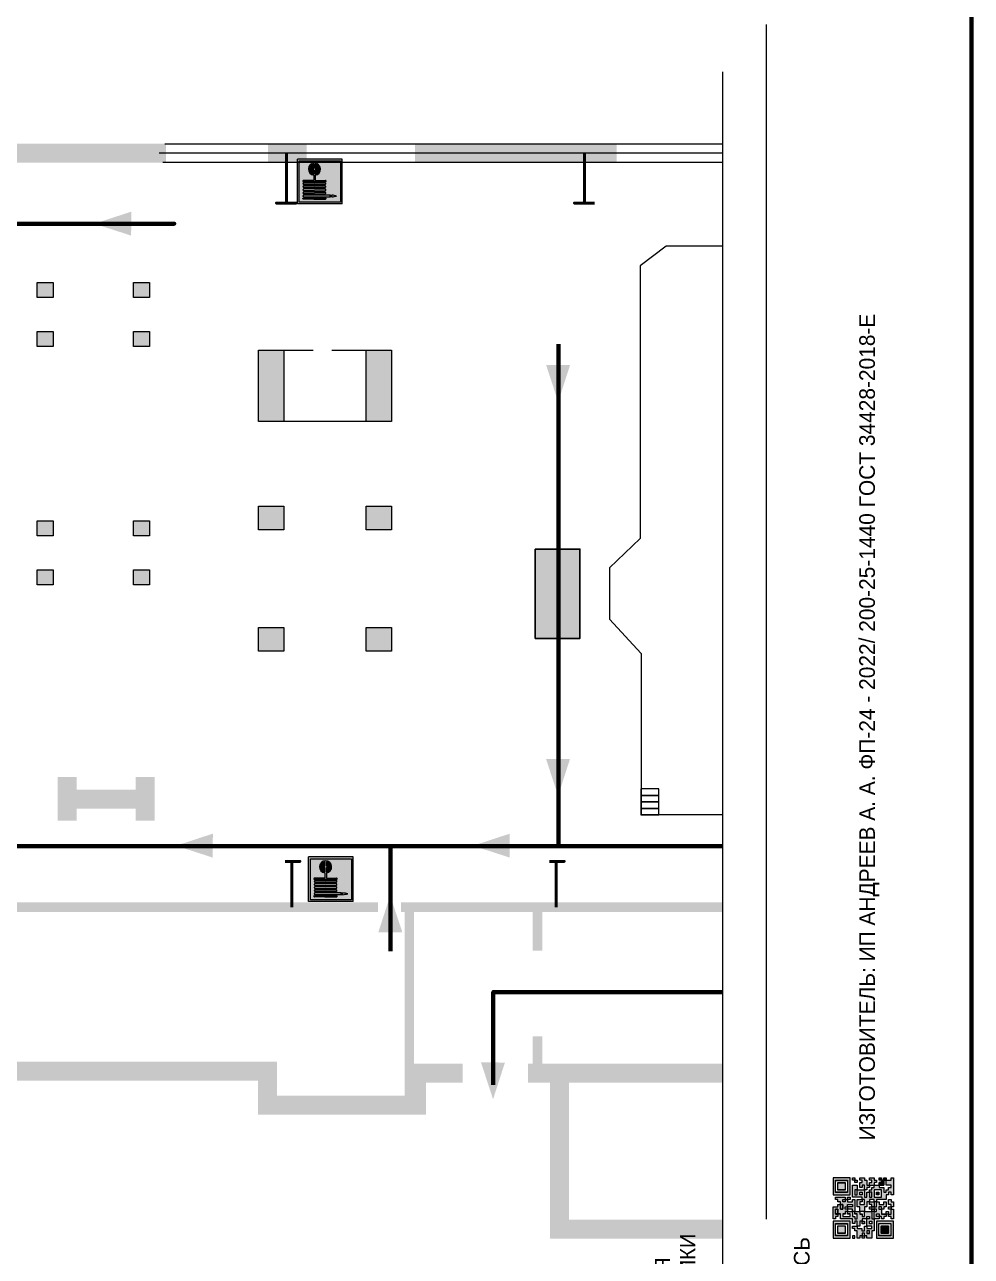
# Model space of a CAD drawing. Header units: millimetres. Extents: x 13114 to 67229, y 22859 to 38520.
# Drawn here: x 27993 to 28162.5, y 25477.1 to 25697.7 of the extents above; entities that cross this region are included whole.
import ezdxf

# ---------------------------------------------------------------- set-up
doc = ezdxf.new("R2010")
doc.units = ezdxf.units.MM
doc.layers.add('План_Штампы', color=7, linetype='Continuous')
doc.styles.add('обычный', font='arial.ttf')

# ---------------------------------------------------------------- blocks, each defined once
blk = doc.blocks.new('A$C32E8229D')
at = {"true_color": 0xffffff}
blk.add_hatch(color=7, dxfattribs=at).paths.add_polyline_path([(0, 0), (0, -8), (16, -8), (16, 0)])
h = blk.add_hatch(color=126)
h.paths.add_polyline_path([(0.2, -0.2), (15.8, -0.2), (15.8, -7.8), (0.2, -7.8)])
h.paths.add_polyline_path([(13.49, -2.05), (12.08, -2.05), (11.37, -2.63, 0.162397), (11.29, -2.84), (11.29, -3.63), (10.35, -3.63), (10.35, -4.05), (11.68, -4.05), (11.68, -3.48), (12.26, -4.28), (11.29, -5.1), (11.29, -6.78), (11.85, -6.78), (11.85, -5.44), (12.8, -4.64), (12.8, -5.94), (14.46, -5.94), (14.46, -5.39), (13.45, -5.39), (13.45, -3.97), (12.46, -2.59), (13.15, -2.59), (13.69, -3.34), (14.18, -3)], flags=16)
h.paths.add_polyline_path([(10.74, -1.82, 1), (11.8, -1.82, 1)], flags=16)
h.paths.add_polyline_path([(9.39, -3.59), (5.99, -3.59), (6.56, -3.03), (5.91, -3.03), (5.1, -3.83), (5.91, -4.64), (6.56, -4.64), (5.99, -4.09), (9.39, -4.09)], flags=16)
h.paths.add_polyline_path([(4.29, -1.08), (1.72, -1.08), (1.72, -6.6), (4.29, -6.6)], flags=16)
at = {"color": 126}
blk.add_lwpolyline([(16, -8), (0, -8), (0, 0), (16, 0)], close=True, dxfattribs=at)
blk = doc.blocks.new('QR')
at = {"lineweight": 0}
h = blk.add_hatch(color=256, dxfattribs=at)
h.dxf.hatch_style = 1
h.paths.add_polyline_path([(9241.16, 2687.38), (9242.01, 2687.38), (9242.01, 2687.83), (9241.59, 2687.83), (9241.59, 2688.68), (9239.45, 2688.68), (9239.45, 2688.25), (9239.86, 2688.25), (9239.86, 2687.83), (9240.29, 2687.83), (9240.29, 2688.25), (9241.16, 2688.25), (9241.16, 2687.83), (9240.29, 2687.83), (9240.29, 2687.38), (9239.45, 2687.38), (9239.45, 2685.22), (9238.57, 2685.22), (9238.57, 2684.8), (9239.02, 2684.8), (9239.02, 2684.37), (9238.13, 2684.37), (9238.13, 2683.92), (9239.02, 2683.92), (9239.02, 2683.5), (9239.44, 2683.5), (9239.44, 2682.64), (9239.87, 2682.64), (9239.87, 2682.18), (9239.44, 2682.18), (9239.44, 2682.64), (9238.13, 2682.64), (9238.13, 2681.76), (9237.71, 2681.76), (9237.71, 2682.64), (9238.13, 2682.64), (9238.13, 2683.07), (9237.27, 2683.07), (9237.27, 2683.51), (9237.71, 2683.51), (9237.71, 2684.37), (9238.13, 2684.37), (9238.13, 2685.22), (9237.71, 2685.22), (9237.71, 2684.8), (9237.28, 2684.8), (9237.28, 2684.38), (9235.98, 2684.38), (9235.98, 2683.92), (9236.4, 2683.92), (9236.4, 2683.49), (9236.84, 2683.49), (9236.84, 2683.07), (9236.4, 2683.07), (9236.4, 2682.64), (9235.98, 2682.64), (9235.98, 2681.76), (9237.29, 2681.76), (9237.29, 2681.33), (9239.43, 2681.33), (9239.43, 2681.76), (9240.74, 2681.76), (9240.74, 2683.05), (9239.87, 2683.05), (9239.87, 2683.5), (9240.29, 2683.5), (9240.29, 2683.91), (9240.74, 2683.91), (9240.74, 2684.81), (9240.29, 2684.81), (9240.29, 2684.79), (9240.29, 2684.37), (9239.45, 2684.37), (9239.45, 2684.8), (9239.87, 2684.8), (9239.87, 2685.21), (9240.74, 2685.21), (9240.74, 2686.1), (9240.29, 2686.1), (9240.29, 2685.64), (9239.86, 2685.64), (9239.86, 2686.95), (9240.29, 2686.95), (9240.29, 2686.52), (9240.74, 2686.52), (9240.74, 2686.1), (9241.16, 2686.1), (9241.16, 2686.53), (9241.59, 2686.53), (9241.59, 2686.1), (9242.02, 2686.1), (9242.02, 2685.21), (9241.59, 2685.21), (9241.59, 2686.1), (9241.16, 2686.1), (9241.16, 2685.21), (9240.74, 2685.21), (9240.74, 2684.81), (9242.89, 2684.81), (9242.89, 2685.22), (9242.47, 2685.22), (9242.47, 2686.11), (9242.89, 2686.11), (9242.89, 2686.52), (9242.46, 2686.52), (9242.46, 2686.95), (9242.89, 2686.95), (9242.89, 2686.52), (9243.32, 2686.52), (9243.32, 2688.26), (9242.9, 2688.26), (9242.9, 2687.83), (9242.47, 2687.83), (9242.47, 2687.38), (9242.01, 2687.38), (9242.01, 2686.94), (9241.16, 2686.94)])
h.paths.add_polyline_path([(9239.02, 2682.18), (9239.02, 2681.76), (9238.54, 2681.76), (9238.54, 2682.18)], flags=16)
h.paths.add_polyline_path([(9237.27, 2682.65), (9237.27, 2682.19), (9236.83, 2682.19), (9236.83, 2682.65)], flags=16)
h = blk.add_hatch(color=256, dxfattribs=at)
h.dxf.hatch_style = 1
h.paths.add_polyline_path([(9238.15, 2687.83), (9236.83, 2687.83), (9236.83, 2686.52), (9238.15, 2686.52)], flags=0)
h.paths.add_polyline_path([(9239.01, 2685.65), (9239.01, 2688.68), (9235.98, 2688.68), (9235.98, 2685.65)])
h.paths.add_polyline_path([(9236.41, 2686.1), (9236.41, 2688.26), (9238.56, 2688.26), (9238.56, 2686.1)], flags=16)
h.paths.add_polyline_path([(9236.83, 2686.52), (9236.83, 2687.83), (9238.15, 2687.83), (9238.15, 2686.52)], flags=0)
h = blk.add_hatch(color=256, dxfattribs=at)
h.dxf.hatch_style = 1
h.paths.add_polyline_path([(9238.15, 2686.52), (9238.15, 2687.83), (9236.83, 2687.83), (9236.83, 2686.52)])
h.paths.add_polyline_path([(9245.91, 2686.52), (9245.91, 2687.83), (9244.59, 2687.83), (9244.59, 2686.52)], flags=0)
h.paths.add_polyline_path([(9246.77, 2685.65), (9246.77, 2688.68), (9243.74, 2688.68), (9243.74, 2685.65)])
h.paths.add_polyline_path([(9244.17, 2686.1), (9244.17, 2688.26), (9246.32, 2688.26), (9246.32, 2686.1)], flags=16)
h.paths.add_polyline_path([(9244.59, 2686.52), (9244.59, 2687.83), (9245.91, 2687.83), (9245.91, 2686.52)], flags=0)
h = blk.add_hatch(color=256, dxfattribs=at)
h.dxf.hatch_style = 1
h.paths.add_polyline_path([(9240.75, 2681.76), (9240.75, 2681.35), (9241.17, 2681.35), (9241.17, 2681.76)])
h.paths.add_polyline_path([(9241.6, 2682.18), (9241.17, 2682.18), (9241.17, 2681.76), (9241.6, 2681.76)])
h.paths.add_polyline_path([(9242.47, 2681.34), (9242.47, 2682.19), (9242.02, 2682.19), (9242.02, 2681.76), (9241.6, 2681.76), (9241.6, 2681.34)])
h.paths.add_polyline_path([(9239.87, 2678.3), (9239.44, 2678.3), (9239.44, 2677.89), (9241.17, 2677.89), (9241.17, 2678.3), (9240.28, 2678.3), (9240.28, 2678.73), (9239.87, 2678.73)])
h.paths.add_polyline_path([(9240.75, 2678.73), (9240.75, 2679.19), (9240.28, 2679.19), (9240.28, 2678.73)])
h.paths.add_polyline_path([(9241.6, 2678.73), (9241.17, 2678.73), (9241.17, 2678.3), (9241.6, 2678.3)])
h.paths.add_polyline_path([(9242.02, 2678.3), (9241.6, 2678.3), (9241.6, 2677.89), (9242.48, 2677.89), (9242.48, 2678.31), (9242.9, 2678.31), (9242.9, 2678.73), (9242.02, 2678.73)])
h.paths.add_polyline_path([(9246.36, 2684.37), (9246.36, 2684.79), (9245.93, 2684.79), (9245.93, 2684.37)])
h.paths.add_polyline_path([(9246.78, 2685.2), (9246.36, 2685.2), (9246.36, 2684.79), (9246.78, 2684.79)])
h.paths.add_polyline_path([(9245.91, 2687.83), (9244.59, 2687.83), (9244.59, 2686.52), (9245.91, 2686.52)])
h = blk.add_hatch(color=256, dxfattribs=at)
h.dxf.hatch_style = 1
h.paths.add_polyline_path([(9243.32, 2686.11), (9242.89, 2686.11), (9242.89, 2685.64), (9243.32, 2685.64)])
h.paths.add_polyline_path([(9239.02, 2683.07), (9239.02, 2683.5), (9238.56, 2683.5), (9238.56, 2683.07)])
h.paths.add_polyline_path([(9236.4, 2684.8), (9236.4, 2685.22), (9235.98, 2685.22), (9235.98, 2684.8)])
h.paths.add_polyline_path([(9236.4, 2683.07), (9236.4, 2683.49), (9235.98, 2683.49), (9235.98, 2683.07)])
h = blk.add_hatch(color=256, dxfattribs=at)
h.dxf.hatch_style = 1
h.paths.add_polyline_path([(9243.32, 2682.64), (9243.32, 2683.07), (9244.62, 2683.07), (9244.62, 2684.37), (9243.74, 2684.37), (9243.74, 2684.8), (9244.62, 2684.8), (9244.62, 2684.37), (9245.48, 2684.37), (9245.48, 2685.22), (9243.32, 2685.22), (9243.32, 2683.5), (9242.89, 2683.5), (9242.89, 2683.06), (9242.01, 2683.06), (9242.01, 2683.91), (9242.47, 2683.91), (9242.47, 2683.5), (9242.89, 2683.5), (9242.89, 2684.38), (9241.59, 2684.38), (9241.59, 2683.91), (9240.74, 2683.91), (9240.74, 2683.05), (9241.59, 2683.05), (9241.59, 2682.64), (9242.47, 2682.64), (9242.47, 2682.19), (9242.91, 2682.19), (9242.91, 2681.34), (9242.48, 2681.34), (9242.48, 2680.91), (9242.91, 2680.91), (9242.91, 2679.17), (9243.75, 2679.17), (9243.75, 2678.73), (9244.2, 2678.73), (9244.2, 2678.3), (9243.75, 2678.3), (9243.75, 2677.88), (9246.78, 2677.88), (9246.78, 2678.3), (9246.35, 2678.3), (9246.35, 2679.19), (9245.48, 2679.19), (9245.48, 2678.31), (9245.05, 2678.31), (9245.05, 2678.73), (9244.62, 2678.73), (9244.62, 2679.19), (9244.2, 2679.19), (9244.2, 2679.61), (9245.05, 2679.61), (9245.05, 2680.46), (9245.48, 2680.46), (9245.48, 2681.34), (9245.04, 2681.34), (9245.04, 2681.76), (9244.63, 2681.76), (9244.63, 2682.19), (9244.21, 2682.19), (9244.21, 2681.76), (9243.32, 2681.76), (9243.32, 2682.19), (9244.21, 2682.19), (9244.21, 2682.64)])
h.paths.add_polyline_path([(9243.75, 2683.49), (9243.75, 2683.92), (9244.21, 2683.92), (9244.21, 2683.49)], flags=16)
h.paths.add_polyline_path([(9243.32, 2681.34), (9244.63, 2681.34), (9244.63, 2680.04), (9243.32, 2680.04)], flags=16)
h.paths.add_polyline_path([(9243.76, 2680.89), (9244.18, 2680.89), (9244.18, 2680.48), (9243.76, 2680.48)], flags=0)
h = blk.add_hatch(color=256, dxfattribs=at)
h.dxf.hatch_style = 1
h.paths.add_polyline_path([(9246.36, 2683.07), (9246.78, 2683.07), (9246.78, 2683.92), (9246.36, 2683.92), (9246.36, 2683.49), (9245.92, 2683.49), (9245.92, 2683.92), (9245.06, 2683.92), (9245.06, 2683.49), (9245.48, 2683.49), (9245.48, 2683.07), (9244.62, 2683.07), (9244.62, 2682.65), (9245.05, 2682.65), (9245.05, 2682.18), (9245.48, 2682.18), (9245.48, 2682.65), (9246.36, 2682.65)])
h.paths.add_polyline_path([(9246.78, 2682.18), (9246.36, 2682.18), (9246.36, 2681.75), (9245.92, 2681.75), (9245.92, 2682.18), (9245.48, 2682.18), (9245.48, 2681.34), (9245.48, 2681.34), (9245.94, 2681.34), (9245.94, 2680.91), (9246.36, 2680.91), (9246.36, 2681.34), (9246.78, 2681.34)])
h = blk.add_hatch(color=256, dxfattribs=at)
h.dxf.hatch_style = 1
h.paths.add_polyline_path([(9235.98, 2680.9), (9235.98, 2677.86), (9239.02, 2677.86), (9239.02, 2680.9)])
h.paths.add_polyline_path([(9238.57, 2680.48), (9238.57, 2678.32), (9236.41, 2678.32), (9236.41, 2680.48)], flags=16)
h.paths.add_polyline_path([(9238.15, 2680.05), (9238.15, 2678.74), (9236.83, 2678.74), (9236.83, 2680.05)], flags=0)
h = blk.add_hatch(color=256, dxfattribs=at)
h.dxf.hatch_style = 1
h.paths.add_polyline_path([(9242.02, 2680.46), (9242.48, 2680.46), (9242.48, 2680.91), (9241.58, 2680.91), (9241.58, 2681.35), (9241.17, 2681.35), (9241.17, 2680.91), (9240.75, 2680.91), (9240.75, 2681.33), (9239.43, 2681.33), (9239.43, 2680.46), (9239.86, 2680.46), (9239.86, 2680.92), (9240.3, 2680.92), (9240.3, 2680.46), (9239.86, 2680.46), (9239.86, 2680.04), (9239.44, 2680.04), (9239.44, 2679.62), (9239.86, 2679.62), (9239.86, 2679.19), (9240.29, 2679.19), (9240.29, 2680.03), (9241.18, 2680.03), (9241.18, 2680.47), (9241.6, 2680.47), (9241.6, 2680.03), (9241.18, 2680.03), (9241.18, 2679.61), (9241.6, 2679.61), (9241.6, 2679.19), (9242.47, 2679.19), (9242.47, 2679.6), (9242.02, 2679.6)])
h = blk.add_hatch(color=256, dxfattribs=at)
h.dxf.hatch_style = 1
h.paths.add_polyline_path([(9244.18, 2680.48), (9244.18, 2680.89), (9243.76, 2680.89), (9243.76, 2680.48)])
h = blk.add_hatch(color=256, dxfattribs=at)
h.dxf.hatch_style = 1
h.paths.add_polyline_path([(9245.93, 2680.04), (9245.93, 2680.46), (9245.48, 2680.46), (9245.48, 2679.62), (9246.35, 2679.62), (9246.35, 2680.04)])
h.paths.add_polyline_path([(9246.78, 2680.04), (9246.78, 2680.46), (9246.35, 2680.46), (9246.35, 2680.04)])
h.paths.add_polyline_path([(9246.78, 2679.18), (9246.78, 2679.62), (9246.35, 2679.62), (9246.35, 2679.18)])
h = blk.add_hatch(color=256, dxfattribs=at)
h.dxf.hatch_style = 1
h.paths.add_polyline_path([(9238.15, 2680.05), (9236.83, 2680.05), (9236.83, 2678.74), (9238.15, 2678.74)])
for points in [[(9237.71, 2685.22), (9238.13, 2685.22), (9238.13, 2684.37), (9237.71, 2684.37), (9237.71, 2683.51), (9237.27, 2683.51), (9237.27, 2683.07), (9238.13, 2683.07), (9238.13, 2682.64), (9237.71, 2682.64), (9237.71, 2681.76), (9238.13, 2681.76), (9238.13, 2682.64), (9239.44, 2682.64), (9239.44, 2683.5), (9239.02, 2683.5), (9239.02, 2683.07), (9238.56, 2683.07), (9238.56, 2683.5), (9239.02, 2683.5), (9239.02, 2683.92), (9238.13, 2683.92), (9238.13, 2684.37), (9239.02, 2684.37), (9239.02, 2684.8), (9238.57, 2684.8), (9238.57, 2685.22), (9239.45, 2685.22), (9239.45, 2687.38), (9240.29, 2687.38), (9240.29, 2687.83), (9239.86, 2687.83), (9239.86, 2688.25), (9239.45, 2688.25), (9239.45, 2688.68), (9241.59, 2688.68), (9241.59, 2687.83), (9242.01, 2687.83), (9242.01, 2687.38), (9242.47, 2687.38), (9242.47, 2687.83), (9242.9, 2687.83), (9242.9, 2688.26), (9243.32, 2688.26), (9243.32, 2686.52), (9242.89, 2686.52), (9242.89, 2686.11), (9243.32, 2686.11), (9243.32, 2685.64), (9242.89, 2685.64), (9242.89, 2686.11), (9242.47, 2686.11), (9242.47, 2685.22), (9242.89, 2685.22), (9242.89, 2684.81), (9240.74, 2684.81), (9240.74, 2683.91), (9241.59, 2683.91), (9241.59, 2684.38), (9242.89, 2684.38), (9242.89, 2683.5), (9242.47, 2683.5), (9242.47, 2683.91), (9242.01, 2683.91), (9242.01, 2683.06), (9242.89, 2683.06), (9242.89, 2683.5), (9243.32, 2683.5), (9243.32, 2685.22), (9245.48, 2685.22), (9245.48, 2684.37), (9244.62, 2684.37), (9244.62, 2683.07), (9245.48, 2683.07), (9245.48, 2683.49), (9245.06, 2683.49), (9245.06, 2683.92), (9245.92, 2683.92), (9245.92, 2683.49), (9246.36, 2683.49), (9246.36, 2683.92), (9246.78, 2683.92), (9246.78, 2683.07), (9246.36, 2683.07), (9246.36, 2682.65), (9245.48, 2682.65), (9245.48, 2682.18), (9245.92, 2682.18), (9245.92, 2681.75), (9246.36, 2681.75), (9246.36, 2682.18), (9246.78, 2682.18), (9246.78, 2681.34), (9246.36, 2681.34), (9246.36, 2680.91), (9245.94, 2680.91), (9245.94, 2681.34), (9245.48, 2681.34), (9245.48, 2680.46), (9245.93, 2680.46), (9245.93, 2680.04), (9246.35, 2680.04), (9246.35, 2680.46), (9246.78, 2680.46), (9246.78, 2680.04), (9246.78, 2680.04), (9246.35, 2680.04), (9246.35, 2679.62), (9246.78, 2679.62), (9246.78, 2679.18), (9246.35, 2679.18), (9246.35, 2678.3), (9246.78, 2678.3), (9246.78, 2677.88), (9243.75, 2677.88), (9243.75, 2678.3), (9244.2, 2678.3), (9244.2, 2678.73), (9243.75, 2678.73), (9243.75, 2679.17), (9242.91, 2679.17), (9242.91, 2680.91), (9242.48, 2680.91), (9242.48, 2680.46), (9242.02, 2680.46), (9242.02, 2679.6), (9242.47, 2679.6), (9242.47, 2679.19), (9241.6, 2679.19), (9241.6, 2679.61), (9241.18, 2679.61), (9241.18, 2680.03), (9240.29, 2680.03), (9240.29, 2679.19), (9240.75, 2679.19), (9240.75, 2678.73), (9240.28, 2678.73), (9240.28, 2678.3), (9241.17, 2678.3), (9241.17, 2678.73), (9241.6, 2678.73), (9241.6, 2678.3), (9242.02, 2678.3), (9242.02, 2678.73), (9242.9, 2678.73), (9242.9, 2678.31), (9242.48, 2678.31), (9242.48, 2677.89), (9241.6, 2677.89), (9241.6, 2678.3), (9241.17, 2678.3), (9241.17, 2677.89), (9239.44, 2677.89), (9239.44, 2678.3), (9239.87, 2678.3), (9239.87, 2678.73), (9240.28, 2678.73), (9240.28, 2679.19), (9240.29, 2679.19), (9239.86, 2679.19), (9239.86, 2679.62), (9239.44, 2679.62), (9239.44, 2680.04), (9239.86, 2680.04), (9239.86, 2680.46), (9239.43, 2680.46), (9239.43, 2681.33), (9237.29, 2681.33), (9237.29, 2681.76), (9235.98, 2681.76), (9235.98, 2682.64), (9236.4, 2682.64), (9236.4, 2683.07), (9235.98, 2683.07), (9235.98, 2683.49), (9236.4, 2683.49), (9236.4, 2683.92), (9235.98, 2683.92), (9235.98, 2684.38), (9237.28, 2684.38), (9237.28, 2684.8), (9237.71, 2684.8), (9237.71, 2685.22), (9237.92, 2685.22)], [(9240.74, 2685.21), (9239.87, 2685.21), (9239.87, 2684.8), (9239.45, 2684.8), (9239.45, 2684.37), (9240.29, 2684.37), (9240.29, 2684.79), (9240.29, 2684.81), (9240.74, 2684.81), (9240.74, 2685.21), (9239.87, 2685.21)], [(9240.74, 2686.1), (9240.74, 2686.52), (9240.29, 2686.52), (9240.29, 2686.95), (9239.86, 2686.95), (9239.86, 2685.64), (9240.29, 2685.64), (9240.29, 2686.1), (9240.74, 2686.1), (9240.74, 2686.52)], [(9244.62, 2684.37), (9244.62, 2684.8), (9243.74, 2684.8), (9243.74, 2684.37), (9244.62, 2684.37)], [(9240.74, 2683.05), (9240.74, 2681.76), (9239.43, 2681.76), (9239.43, 2681.33), (9240.75, 2681.33), (9240.75, 2681.35), (9240.75, 2680.91), (9241.17, 2680.91), (9241.17, 2681.35), (9241.58, 2681.35), (9241.58, 2680.91), (9242.48, 2680.91), (9242.48, 2681.34), (9242.91, 2681.34), (9242.91, 2682.19), (9242.47, 2682.19), (9242.47, 2682.64), (9241.59, 2682.64), (9241.59, 2683.05), (9240.74, 2683.05)], [(9240.74, 2683.91), (9240.29, 2683.91), (9240.29, 2683.5), (9239.87, 2683.5), (9239.87, 2683.05), (9240.74, 2683.05), (9240.74, 2683.91)], [(9244.62, 2683.07), (9243.32, 2683.07), (9243.32, 2682.64), (9244.21, 2682.64), (9244.21, 2682.19), (9243.32, 2682.19), (9243.32, 2681.76), (9244.21, 2681.76), (9244.21, 2682.19), (9244.63, 2682.19), (9244.63, 2681.76), (9245.04, 2681.76), (9245.04, 2681.34), (9245.48, 2681.34)], [(9245.48, 2682.18), (9245.05, 2682.18), (9245.05, 2682.65), (9244.62, 2682.65), (9244.62, 2683.07)], [(9239.86, 2680.46), (9239.86, 2680.92), (9240.3, 2680.92), (9240.3, 2680.46), (9239.86, 2680.46)], [(9241.6, 2681.76), (9242.02, 2681.76), (9242.02, 2682.19), (9242.47, 2682.19), (9242.47, 2681.34), (9241.6, 2681.34), (9241.6, 2681.76)], [(9245.48, 2680.46), (9245.05, 2680.46), (9245.05, 2679.61), (9244.2, 2679.61), (9244.2, 2679.19), (9244.62, 2679.19), (9244.62, 2678.73), (9245.05, 2678.73), (9245.05, 2678.31), (9245.48, 2678.31), (9245.48, 2679.19), (9246.35, 2679.19), (9246.35, 2679.07)], [(9245.48, 2682.18), (9245.48, 2681.34)], [(9246.35, 2679.62), (9245.48, 2679.62), (9245.48, 2680.46)], [(9245.48, 2680.46), (9245.48, 2679.62), (9246.35, 2679.62), (9246.35, 2680.04), (9245.93, 2680.04), (9245.93, 2680.46), (9245.48, 2680.46), (9245.48, 2679.62)], [(9246.35, 2679.62), (9246.35, 2679.18)]]:
    blk.add_lwpolyline(points, dxfattribs=at)
for points in [[(9235.98, 2685.65), (9239.01, 2685.65), (9239.01, 2688.68), (9235.98, 2688.68)], [(9236.41, 2688.26), (9238.56, 2688.26), (9238.56, 2686.1), (9236.41, 2686.1)], [(9236.83, 2687.83), (9238.15, 2687.83), (9238.15, 2686.52), (9236.83, 2686.52)], [(9240.29, 2687.83), (9241.16, 2687.83), (9241.16, 2688.25), (9240.29, 2688.25)], [(9240.29, 2688.25), (9241.16, 2688.25), (9241.16, 2687.83), (9240.29, 2687.83)], [(9242.01, 2687.38), (9241.16, 2687.38), (9241.16, 2686.94), (9242.01, 2686.94)], [(9241.16, 2687.38), (9242.01, 2687.38), (9242.01, 2686.94), (9241.16, 2686.94)], [(9243.74, 2685.65), (9246.77, 2685.65), (9246.77, 2688.68), (9243.74, 2688.68)], [(9244.17, 2688.26), (9246.32, 2688.26), (9246.32, 2686.1), (9244.17, 2686.1)], [(9244.59, 2687.83), (9245.91, 2687.83), (9245.91, 2686.52), (9244.59, 2686.52)], [(9235.98, 2684.8), (9236.4, 2684.8), (9236.4, 2685.22), (9235.98, 2685.22)], [(9241.16, 2686.1), (9240.74, 2686.1), (9240.74, 2685.21), (9241.16, 2685.21)], [(9241.16, 2686.53), (9241.59, 2686.53), (9241.59, 2686.1), (9241.16, 2686.1)], [(9241.59, 2686.1), (9242.02, 2686.1), (9242.02, 2685.21), (9241.59, 2685.21)], [(9242.89, 2686.52), (9242.46, 2686.52), (9242.46, 2686.95), (9242.89, 2686.95)], [(9245.93, 2684.79), (9246.36, 2684.79), (9246.36, 2684.37), (9245.93, 2684.37)], [(9246.36, 2685.2), (9246.78, 2685.2), (9246.78, 2684.79), (9246.36, 2684.79)], [(9236.4, 2683.07), (9236.84, 2683.07), (9236.84, 2683.49), (9236.4, 2683.49)], [(9236.83, 2682.19), (9237.27, 2682.19), (9237.27, 2682.65), (9236.83, 2682.65)], [(9239.44, 2682.64), (9239.87, 2682.64), (9239.87, 2682.18), (9239.44, 2682.18)], [(9243.75, 2683.92), (9244.21, 2683.92), (9244.21, 2683.49), (9243.75, 2683.49)], [(9235.98, 2677.86), (9239.02, 2677.86), (9239.02, 2680.9), (9235.98, 2680.9)], [(9236.41, 2680.48), (9238.57, 2680.48), (9238.57, 2678.32), (9236.41, 2678.32)], [(9238.54, 2682.18), (9239.02, 2682.18), (9239.02, 2681.76), (9238.54, 2681.76)], [(9240.75, 2681.76), (9241.17, 2681.76), (9241.17, 2681.35), (9240.75, 2681.35)], [(9241.17, 2682.18), (9241.6, 2682.18), (9241.6, 2681.76), (9241.17, 2681.76)], [(9241.18, 2680.03), (9241.6, 2680.03), (9241.6, 2680.47), (9241.18, 2680.47)], [(9243.32, 2680.04), (9244.63, 2680.04), (9244.63, 2681.34), (9243.32, 2681.34)], [(9243.76, 2680.89), (9244.18, 2680.89), (9244.18, 2680.48), (9243.76, 2680.48)], [(9236.83, 2680.05), (9238.15, 2680.05), (9238.15, 2678.74), (9236.83, 2678.74)]]:
    blk.add_lwpolyline(points, close=True, dxfattribs=at)
blk = doc.blocks.new('A$C37112FD5')
at = {"true_color": 0xf5f5ff}
h = blk.add_hatch(color=7, dxfattribs=at)
h.dxf.hatch_style = 1
h.paths.add_polyline_path([(12.8, -7.4), (0, -7.4), (0, -20.2), (12.8, -20.2)])
h.paths.add_polyline_path([(12.29, -7.91), (12.29, -19.69), (0.51, -19.69), (0.51, -7.91)], flags=16)
h.paths.add_polyline_path([(4.98, -9.04, -0.42597), (5.17, -9.22), (5.17, -12.25), (5.17, -15.29, -0.432244), (4.98, -15.47), (4.83, -15.47, -0.42597), (4.64, -15.29), (4.64, -12.25), (4.64, -9.22, -0.432244), (4.83, -9.04)], flags=0)
h.paths.add_polyline_path([(4.28, -9.22), (4.28, -12.25), (4.28, -15.29, -0.432244), (4.09, -15.47), (3.94, -15.47, -0.42597), (3.75, -15.29), (3.75, -12.25), (3.75, -9.22, -0.432244), (3.94, -9.04), (4.09, -9.04, -0.42597)], flags=0)
h.paths.add_polyline_path([(5.72, -9.04), (5.87, -9.04, -0.42597), (6.06, -9.22), (6.06, -12.25), (6.06, -15.29, -0.432244), (5.87, -15.47), (5.72, -15.47, -0.42597), (5.53, -15.29), (5.53, -12.25), (5.53, -9.22, -0.432244)], flags=0)
h.paths.add_polyline_path([(6.42, -8.9), (6.5, -8.9, -0.42597), (6.69, -9.08), (6.69, -12.03), (8.21, -12.03, -15.824349), (8.21, -12.47), (6.69, -12.47), (6.69, -15.42, -0.432244), (6.5, -15.6), (6.42, -15.6)], flags=0)
h.paths.add_polyline_path([(3.39, -9.22), (3.39, -12.25), (3.39, -15.29, -0.432244), (3.2, -15.47), (3.05, -15.47, -0.42597), (2.85, -15.29), (2.85, -12.25), (2.85, -9.22, -0.432244), (3.05, -9.04), (3.2, -9.04, -0.42597)], flags=0)
h.paths.add_polyline_path([(2.5, -9.22), (2.5, -16.71), (1.96, -16.71), (1.96, -9.22, -0.432244), (2.15, -9.04), (2.31, -9.04, -0.42597)], flags=0)
h.paths.add_polyline_path([(1.61, -8.9), (1.61, -15.6), (1.57, -15.6, -0.42597), (1.37, -15.42), (1.37, -12.03), (1.37, -9.09, -0.432244), (1.57, -8.9)], flags=0)
h.paths.add_polyline_path([(9.76, -10.81), (9.76, -12.03), (8.49, -12.03, -0.336371)], flags=0)
h.paths.add_polyline_path([(8.49, -12.47), (9.76, -12.47), (9.76, -13.7, -0.336371)], flags=0)
h.paths.add_polyline_path([(10.11, -10.81, -0.336371), (11.38, -12.03), (10.11, -12.03)], flags=0)
h.paths.add_polyline_path([(10.11, -12.47), (11.38, -12.47, -0.336371), (10.11, -13.7)], flags=0)
h.paths.add_polyline_path([(2.5, -16.84), (2.5, -17.05), (1.97, -17.05), (1.97, -16.84)], flags=0)
h.paths.add_polyline_path([(2.5, -17.24, -0.033778), (2.24, -18.6, -0.033778), (1.97, -17.24)], flags=0)
h = blk.add_hatch(color=242)
h.dxf.hatch_style = 1
h.paths.add_polyline_path([(12.29, -7.91), (0.51, -7.91), (0.51, -19.69), (12.29, -19.69)])
h.paths.add_polyline_path([(6.42, -15.6), (6.42, -8.9), (6.5, -8.9, -0.42597), (6.69, -9.08), (6.69, -12.03), (8.21, -12.03, -15.824349), (8.21, -12.47), (6.69, -12.47), (6.69, -15.42, -0.432244), (6.5, -15.6)], flags=16)
h.paths.add_polyline_path([(5.87, -15.47), (5.72, -15.47, -0.42597), (5.53, -15.29), (5.53, -12.25), (5.53, -9.22, -0.432244), (5.72, -9.04), (5.87, -9.04, -0.42597), (6.06, -9.22), (6.06, -12.25), (6.06, -15.29, -0.432244)], flags=16)
h.paths.add_polyline_path([(4.98, -15.47), (4.83, -15.47, -0.42597), (4.64, -15.29), (4.64, -12.25), (4.64, -9.22, -0.432244), (4.83, -9.04), (4.98, -9.04, -0.42597), (5.17, -9.22), (5.17, -12.25), (5.17, -15.29, -0.432244)], flags=16)
h.paths.add_polyline_path([(4.09, -15.47), (3.94, -15.47, -0.42597), (3.75, -15.29), (3.75, -12.25), (3.75, -9.22, -0.432244), (3.94, -9.04), (4.09, -9.04, -0.42597), (4.28, -9.22), (4.28, -12.25), (4.28, -15.29, -0.432244)], flags=16)
h.paths.add_polyline_path([(3.2, -15.47), (3.05, -15.47, -0.42597), (2.85, -15.29), (2.85, -12.25), (2.85, -9.22, -0.432244), (3.05, -9.04), (3.2, -9.04, -0.42597), (3.39, -9.22), (3.39, -12.25), (3.39, -15.29, -0.432244)], flags=16)
h.paths.add_polyline_path([(2.5, -17.05), (1.97, -17.05), (1.97, -16.84), (2.5, -16.84)], flags=16)
h.paths.add_polyline_path([(2.5, -17.24, -0.033778), (2.24, -18.6, -0.033778), (1.97, -17.24)], flags=16)
h.paths.add_polyline_path([(2.5, -16.71), (1.96, -16.71), (1.96, -9.22, -0.432244), (2.15, -9.04), (2.31, -9.04, -0.42597), (2.5, -9.22)], flags=16)
h.paths.add_polyline_path([(1.61, -15.6), (1.57, -15.6, -0.42597), (1.37, -15.42), (1.37, -12.03), (1.37, -9.09, -0.432244), (1.57, -8.9), (1.61, -8.9)], flags=16)
h.paths.add_polyline_path([(8.49, -12.47), (9.76, -12.47), (9.76, -13.7, -0.336371)], flags=0)
h.paths.add_polyline_path([(10.11, -13.7), (10.11, -12.47), (11.38, -12.47, -0.336371)], flags=0)
h.paths.add_polyline_path([(8.49, -12.03, -0.336371), (9.76, -10.81), (9.76, -12.03)], flags=0)
h.paths.add_polyline_path([(10.11, -12.03), (10.11, -10.81, -0.336371), (11.38, -12.03)], flags=0)
h = blk.add_hatch(color=7, dxfattribs=at)
h.dxf.hatch_style = 1
h.paths.add_polyline_path([(1.61, -8.9), (1.57, -8.9, 0.432244), (1.37, -9.09), (1.37, -12.03), (1.37, -15.42, 0.42597), (1.57, -15.6), (1.61, -15.6)])
h.paths.add_polyline_path([(2.5, -9.22, 0.42597), (2.31, -9.04), (2.15, -9.04, 0.432244), (1.96, -9.22), (1.96, -16.71), (2.5, -16.71)])
h.paths.add_polyline_path([(2.5, -16.84), (1.97, -16.84), (1.97, -17.05), (2.5, -17.05)])
h.paths.add_polyline_path([(2.5, -17.24), (1.97, -17.24, 0.033778), (2.24, -18.6, 0.033778)])
h.paths.add_polyline_path([(3.39, -12.25), (3.39, -9.22, 0.42597), (3.2, -9.04), (3.05, -9.04, 0.432244), (2.85, -9.22), (2.85, -12.25), (2.85, -15.29, 0.42597), (3.05, -15.47), (3.2, -15.47, 0.432244), (3.39, -15.29)])
h.paths.add_polyline_path([(4.28, -12.25), (4.28, -9.22, 0.42597), (4.09, -9.04), (3.94, -9.04, 0.432244), (3.75, -9.22), (3.75, -12.25), (3.75, -15.29, 0.42597), (3.94, -15.47), (4.09, -15.47, 0.432244), (4.28, -15.29)])
h.paths.add_polyline_path([(5.17, -12.25), (5.17, -9.22, 0.42597), (4.98, -9.04), (4.83, -9.04, 0.432244), (4.64, -9.22), (4.64, -12.25), (4.64, -15.29, 0.42597), (4.83, -15.47), (4.98, -15.47, 0.432244), (5.17, -15.29)])
h.paths.add_polyline_path([(6.06, -12.25), (6.06, -9.22, 0.42597), (5.87, -9.04), (5.72, -9.04, 0.432244), (5.53, -9.22), (5.53, -12.25), (5.53, -15.29, 0.42597), (5.72, -15.47), (5.87, -15.47, 0.432244), (6.06, -15.29)])
h.paths.add_polyline_path([(6.69, -12.47), (8.21, -12.47, 15.824349), (8.21, -12.03), (6.69, -12.03), (6.69, -9.08, 0.42597), (6.5, -8.9), (6.42, -8.9), (6.42, -15.6), (6.5, -15.6, 0.432244), (6.69, -15.42)])
h.paths.add_polyline_path([(8.49, -12.47), (9.76, -12.47), (9.76, -13.7, -0.336371)], flags=16)
h.paths.add_polyline_path([(8.49, -12.03, -0.336371), (9.76, -10.81), (9.76, -12.03)], flags=16)
h.paths.add_polyline_path([(10.11, -12.47), (11.38, -12.47, -0.336371), (10.11, -13.7)], flags=16)
h.paths.add_polyline_path([(10.11, -12.03), (10.11, -10.81, -0.336371), (11.38, -12.03)], flags=16)
h = blk.add_hatch(color=242)
h.dxf.hatch_style = 1
h.paths.add_polyline_path([(9.76, -10.81, 0.336371), (8.49, -12.03), (9.76, -12.03)])
h.paths.add_polyline_path([(10.11, -10.81), (10.11, -12.03), (11.38, -12.03, 0.336371)])
h.paths.add_polyline_path([(11.38, -12.47), (10.11, -12.47), (10.11, -13.7, 0.336371)])
h.paths.add_polyline_path([(9.76, -12.47), (8.49, -12.47, 0.336371), (9.76, -13.7)])
at = {"color": 242, "lineweight": 5}
for p, q in [((0, -20.2), (0, -7.4)), ((0, -7.4), (12.8, -7.4)), ((1.37, -12.03), (1.37, -9.08)), ((1.57, -8.9), (1.61, -8.9)), ((1.61, -8.9), (1.61, -15.6)), ((1.96, -16.71), (1.96, -9.22)), ((2.15, -9.04), (2.31, -9.04)), ((2.5, -16.71), (2.5, -9.22)), ((2.85, -12.25), (2.85, -9.22)), ((3.05, -9.04), (3.2, -9.04)), ((3.39, -12.25), (3.39, -9.22)), ((3.75, -12.25), (3.75, -9.22)), ((3.94, -9.04), (4.09, -9.04)), ((4.28, -12.25), (4.28, -9.22)), ((4.64, -12.25), (4.64, -9.22)), ((4.83, -9.04), (4.98, -9.04)), ((5.17, -12.25), (5.17, -9.22)), ((5.53, -12.25), (5.53, -9.22)), ((5.72, -9.04), (5.87, -9.04)), ((6.06, -12.25), (6.06, -9.22)), ((6.42, -8.9), (6.42, -15.6)), ((6.5, -8.9), (6.42, -8.9)), ((6.69, -12.03), (6.69, -9.08)), ((12.8, -20.2), (12.8, -7.4)), ((1.37, -12.03), (1.37, -15.42)), ((2.85, -12.25), (2.85, -15.29)), ((3.39, -12.25), (3.39, -15.29)), ((3.75, -12.25), (3.75, -15.29)), ((4.28, -12.25), (4.28, -15.29)), ((4.64, -12.25), (4.64, -15.29)), ((5.17, -12.25), (5.17, -15.29)), ((5.53, -12.25), (5.53, -15.29)), ((6.06, -12.25), (6.06, -15.29)), ((8.21, -12.03), (6.69, -12.03)), ((8.21, -12.47), (6.69, -12.47)), ((6.69, -12.47), (6.69, -15.42)), ((9.76, -12.03), (8.49, -12.03)), ((9.76, -12.47), (8.49, -12.47)), ((9.76, -10.81), (9.76, -12.03)), ((9.76, -12.47), (9.76, -13.7)), ((10.11, -10.81), (10.11, -12.03)), ((11.38, -12.03), (10.11, -12.03)), ((11.38, -12.47), (10.11, -12.47)), ((10.11, -12.47), (10.11, -13.7)), ((1.57, -15.6), (1.61, -15.6)), ((1.96, -16.71), (2.5, -16.71)), ((1.97, -16.84), (2.5, -16.84)), ((1.97, -17.05), (1.97, -16.84)), ((2.5, -17.05), (1.97, -17.05)), ((1.97, -17.24), (2.5, -17.24)), ((2.5, -16.84), (2.5, -17.05)), ((3.05, -15.47), (3.2, -15.47)), ((3.94, -15.47), (4.09, -15.47)), ((4.83, -15.47), (4.98, -15.47)), ((5.72, -15.47), (5.87, -15.47)), ((6.42, -15.6), (6.5, -15.6)), ((0, -20.2), (12.8, -20.2))]:
    blk.add_line(p, q, dxfattribs=at)
blk.add_lwpolyline([(0.51, -7.91), (12.29, -7.91), (12.29, -19.69), (0.51, -19.69)], close=True, dxfattribs=at)
for centre, radius, start, end in [((1.56, -9.09), 0.182, 87.1027, 180.6071), ((2.15, -9.22), 0.182, 87.1027, 180.6071), ((2.32, -9.22), 0.182, 359.3929, 92.8973), ((3.04, -9.22), 0.182, 87.1027, 180.6071), ((3.21, -9.22), 0.182, 359.3929, 92.8973), ((3.93, -9.22), 0.182, 87.1027, 180.6071), ((4.1, -9.22), 0.182, 359.3929, 92.8973), ((4.82, -9.22), 0.182, 87.1027, 180.6071), ((4.99, -9.22), 0.182, 359.3929, 92.8973), ((5.71, -9.22), 0.182, 87.1027, 180.6071), ((5.88, -9.22), 0.182, 359.3929, 92.8973), ((6.51, -9.09), 0.182, 359.3929, 92.8973), ((9.93, -12.25), 1.74, 187.2319, 172.7681), ((9.93, -12.25), 1.46, 96.9927, 171.3585), ((9.93, -12.25), 1.46, 188.6415, 263.0073), ((9.93, -12.25), 1.46, 8.6415, 83.0073), ((9.93, -12.25), 1.46, 276.9927, 351.3585), ((1.56, -15.42), 0.182, 179.3929, 272.8973), ((12.17, -15.98), 10.27, 187.041, 194.7793), ((-7.7, -15.98), 10.27, 345.2207, 352.959), ((3.04, -15.29), 0.182, 179.3929, 272.8973), ((3.21, -15.29), 0.182, 267.1027, 0.6071), ((3.93, -15.29), 0.182, 179.3929, 272.8973), ((4.1, -15.29), 0.182, 267.1027, 0.6071), ((4.82, -15.29), 0.182, 179.3929, 272.8973), ((4.99, -15.29), 0.182, 267.1027, 0.6071), ((5.71, -15.29), 0.182, 179.3929, 272.8973), ((5.88, -15.29), 0.182, 267.1027, 0.6071), ((6.51, -15.42), 0.182, 267.1027, 0.6071)]:
    blk.add_arc(centre, radius, start, end, dxfattribs=at)

msp = doc.modelspace()

# ---------------------------------------------------------------- hatches: boundary and pattern name
at = {"lineweight": 0}
h = msp.add_hatch(color=256, dxfattribs=at)
h.dxf.hatch_style = 1
h.paths.add_polyline_path([(27998.06, 25651.47), (27995.19, 25651.47), (27995.19, 25648.78), (27998.06, 25648.78)])
h = msp.add_hatch(color=256, dxfattribs=at)
h.dxf.hatch_style = 1
h.paths.add_polyline_path([(28015.31, 25651.47), (28012.44, 25651.47), (28012.44, 25648.78), (28015.31, 25648.78)])
h = msp.add_hatch(color=256, dxfattribs=at)
h.dxf.hatch_style = 1
h.paths.add_polyline_path([(27998.06, 25642.69), (27995.19, 25642.69), (27995.19, 25640), (27998.06, 25640)])
h = msp.add_hatch(color=256, dxfattribs=at)
h.dxf.hatch_style = 1
h.paths.add_polyline_path([(28015.31, 25642.69), (28012.44, 25642.69), (28012.44, 25640), (28015.31, 25640)])
h = msp.add_hatch(color=256, dxfattribs=at)
h.dxf.hatch_style = 1
h.paths.add_polyline_path([(28039.36, 25639.39), (28034.82, 25639.39), (28034.82, 25626.58), (28039.36, 25626.58)])
h = msp.add_hatch(color=256, dxfattribs=at)
h.dxf.hatch_style = 1
h.paths.add_polyline_path([(28058.65, 25639.39), (28054.11, 25639.39), (28054.11, 25626.58), (28058.65, 25626.58)])
h = msp.add_hatch(color=256, dxfattribs=at)
h.dxf.hatch_style = 1
h.paths.add_polyline_path([(28039.36, 25611.41), (28034.82, 25611.41), (28034.82, 25607.16), (28039.36, 25607.16)])
h = msp.add_hatch(color=256, dxfattribs=at)
h.dxf.hatch_style = 1
h.paths.add_polyline_path([(28058.65, 25611.41), (28054.11, 25611.41), (28054.11, 25607.16), (28058.65, 25607.16)])
h = msp.add_hatch(color=256, dxfattribs=at)
h.dxf.hatch_style = 1
h.paths.add_polyline_path([(27998.06, 25608.82), (27995.19, 25608.82), (27995.19, 25606.13), (27998.06, 25606.13)])
h = msp.add_hatch(color=256, dxfattribs=at)
h.dxf.hatch_style = 1
h.paths.add_polyline_path([(28015.31, 25608.82), (28012.44, 25608.82), (28012.44, 25606.13), (28015.31, 25606.13)])
h = msp.add_hatch(color=256, dxfattribs=at)
h.dxf.hatch_style = 1
h.paths.add_polyline_path([(27998.06, 25600.04), (27995.19, 25600.04), (27995.19, 25597.35), (27998.06, 25597.35)])
h = msp.add_hatch(color=256, dxfattribs=at)
h.dxf.hatch_style = 1
h.paths.add_polyline_path([(28015.31, 25600.04), (28012.44, 25600.04), (28012.44, 25597.35), (28015.31, 25597.35)])
h = msp.add_hatch(color=256, dxfattribs=at)
h.dxf.hatch_style = 1
h.paths.add_polyline_path([(28039.36, 25589.69), (28034.82, 25589.69), (28034.82, 25585.44), (28039.36, 25585.44)])
h = msp.add_hatch(color=256, dxfattribs=at)
h.dxf.hatch_style = 1
h.paths.add_polyline_path([(28058.65, 25589.69), (28054.11, 25589.69), (28054.11, 25585.44), (28058.65, 25585.44)])

# ---------------------------------------------------------------- linework, layer by layer
at = {"color": 6, "lineweight": 100}
msp.add_lwpolyline([(27562.5, 25461.11), (28162.5, 25461.11), (28162.5, 25856.11), (27562.5, 25856.11)], close=True, dxfattribs=at)
at = {"lineweight": 0}
for points in [[(28125.8, 25483.7), (28125.8, 25697.67)], [(28118.02, 25467.06), (28118.02, 25689.21)], [(28118.02, 25676.24), (28018.1, 25676.24)], [(28118.02, 25674.64), (28017.04, 25674.64)], [(28118.02, 25672.98), (28017.72, 25672.98)], [(28118.02, 25657.97), (28107.83, 25657.97), (28103.22, 25654.48), (28103.22, 25605.63), (28097.69, 25600.38), (28097.69, 25591.2), (28103.36, 25585.05), (28103.36, 25556.19), (28118.02, 25556.19)], [(28048, 25639.39), (28058.65, 25639.39), (28058.65, 25626.58), (28034.82, 25626.58), (28034.82, 25639.39), (28044.65, 25639.39)]]:
    msp.add_lwpolyline(points, dxfattribs=at)
for points, const_width in [([(27927.54, 25674.64), (28018.27, 25674.64)], 3.4), ([(28036.52, 25674.64), (28043.46, 25674.64)], 3.4), ([(28062.9, 25674.64), (28098.96, 25674.64)], 3.4), ([(28014.56, 25555.11), (28014.56, 25562.94), (28014.56, 25558.97), (28000.59, 25558.97), (28000.59, 25555.11), (28000.59, 25562.94)], 3.4), ([(28118.02, 25539.6), (28060.34, 25539.6)], 1.7), ([(28061.86, 25505.04), (28061.86, 25539.07)], 1.7), ([(28084.8, 25539.6), (28084.8, 25531.82)], 1.7), ([(28084.8, 25510.59), (28084.8, 25516.46)], 1.7), ([(28071.38, 25509.86), (28063.16, 25509.86), (28063.16, 25504.14), (28036.44, 25504.14), (28036.44, 25510.22), (27982.93, 25510.22)], 3.4), ([(28118.02, 25509.86), (28083.09, 25509.86)], 3.4), ([(28118.02, 25481.96), (28088.76, 25481.96), (28088.76, 25509.86), (28118.02, 25509.86)], 3.4)]:
    msp.add_lwpolyline(points, dxfattribs=dict(at, const_width=const_width))
at = {"lineweight": 50}
for points in [[(28039.85, 25674.64), (28039.85, 25665.7), (28038.03, 25665.7), (28041.67, 25665.7)], [(28093.2, 25674.64), (28093.2, 25665.7), (28091.38, 25665.7), (28095.03, 25665.7)], [(28040.84, 25539.6), (28040.84, 25547.8), (28042.29, 25547.8), (28039.62, 25547.8)], [(28088.16, 25539.6), (28088.16, 25547.8), (28089.61, 25547.8), (28086.94, 25547.8)]]:
    msp.add_lwpolyline(points, dxfattribs=at)
at = {"color": 126, "lineweight": 100, "true_color": 0x008754}
for points in [[(27889.49, 25625.96), (27969.64, 25625.96), (27969.64, 25662), (28019.77, 25662), (27898.89, 25662), (27921.05, 25662), (27921.05, 25673.37)], [(28088.56, 25640.41), (28088.56, 25550.53)], [(28118.02, 25550.53), (27658.11, 25550.53)], [(28058.47, 25531.71), (28058.47, 25550.53)], [(28118.02, 25524.38), (28076.87, 25524.38), (28076.87, 25507.76)]]:
    msp.add_lwpolyline(points, dxfattribs=at)
at = {"lineweight": 0}
for points in [[(27998.06, 25648.78), (27995.19, 25648.78), (27995.19, 25651.47), (27998.06, 25651.47)], [(28015.31, 25648.78), (28012.44, 25648.78), (28012.44, 25651.47), (28015.31, 25651.47)], [(27998.06, 25640), (27995.19, 25640), (27995.19, 25642.69), (27998.06, 25642.69)], [(28015.31, 25640), (28012.44, 25640), (28012.44, 25642.69), (28015.31, 25642.69)], [(28039.36, 25626.58), (28034.82, 25626.58), (28034.82, 25639.39), (28039.36, 25639.39)], [(28058.65, 25626.58), (28054.11, 25626.58), (28054.11, 25639.39), (28058.65, 25639.39)], [(28039.36, 25607.16), (28034.82, 25607.16), (28034.82, 25611.41), (28039.36, 25611.41)], [(28058.65, 25607.16), (28054.11, 25607.16), (28054.11, 25611.41), (28058.65, 25611.41)], [(27998.06, 25606.13), (27995.19, 25606.13), (27995.19, 25608.82), (27998.06, 25608.82)], [(28015.31, 25606.13), (28012.44, 25606.13), (28012.44, 25608.82), (28015.31, 25608.82)], [(27998.06, 25597.35), (27995.19, 25597.35), (27995.19, 25600.04), (27998.06, 25600.04)], [(28015.31, 25597.35), (28012.44, 25597.35), (28012.44, 25600.04), (28015.31, 25600.04)], [(28039.36, 25585.44), (28034.82, 25585.44), (28034.82, 25589.69), (28039.36, 25589.69)], [(28058.65, 25585.44), (28054.11, 25585.44), (28054.11, 25589.69), (28058.65, 25589.69)], [(28106.52, 25560.77), (28103.33, 25560.77), (28103.33, 25559.61), (28106.52, 25559.61)], [(28106.52, 25559.61), (28103.33, 25559.61), (28103.33, 25558.45), (28106.52, 25558.45)], [(28106.52, 25559.61), (28103.33, 25559.61), (28103.33, 25558.45), (28106.52, 25558.45)], [(28106.52, 25558.45), (28103.33, 25558.45), (28103.33, 25557.29), (28106.52, 25557.29)], [(28106.52, 25557.29), (28103.33, 25557.29), (28103.33, 25556.14), (28106.52, 25556.14)]]:
    msp.add_lwpolyline(points, close=True, dxfattribs=at)
at = {"lineweight": 0, "const_width": 1.7, "elevation": 1.7}
msp.add_lwpolyline([(28056.26, 25539.6), (27985.86, 25539.6)], dxfattribs=at)
at = {"layer": 'План_Штампы', "color": 126, "true_color": 0x008754}
for points in [[(28012.06, 25664.17), (28012.04, 25659.88), (28005.47, 25662.01)], [(28086.35, 25636.71), (28090.64, 25636.7), (28088.51, 25630.12)], [(28086.34, 25566.14), (28090.62, 25566.13), (28088.5, 25559.55)], [(28026.67, 25552.77), (28026.66, 25548.48), (28020.09, 25550.61)], [(28079.85, 25552.77), (28079.84, 25548.48), (28073.27, 25550.61)], [(28060.6, 25535.1), (28056.31, 25535.11), (28058.43, 25541.69)], [(28074.69, 25511.79), (28078.98, 25511.78), (28076.85, 25505.2)]]:
    msp.add_solid(points, dxfattribs=at)

# ---------------------------------------------------------------- block references
at = {"xscale": 0.6249984004534781, "yscale": 0.6249984004534781, "zscale": 0.6249984004534781, "rotation": 90}
for p in [(28037.21, 25665.57), (28039.2, 25540.6)]:
    msp.add_blockref('A$C37112FD5', p, dxfattribs=at)
at = {"xscale": -1, "rotation": 270}
msp.add_blockref('A$C32E8229D', (28092.41, 25587.75), dxfattribs=at)
at = {"color": 22, "lineweight": 100, "true_color": 0xbb1e10, "rotation": 90}
for p in [(30826.42, 16244.36), (30826.42, 16244.35)]:
    msp.add_blockref('QR', p, dxfattribs=at)

# ---------------------------------------------------------------- texts
at = {"lineweight": 0, "attachment_point": 5, "rotation": 90, "style": 'обычный'}
for s, insert, char_height, width in [('\\pi-8.4,l8.4,t8.4;{\\fProxima Nova Rg|b0|i0|c204|p2;ИЗГОТОВИТЕЛЬ: ИП АНДРЕЕВ А. А.\\fProxima Nova Rg|b0|i0|c0|p2; \\fProxima Nova Rg|b0|i0|c204|p2;ФП-24 - 2022/ 200-25-1440 ГОСТ 34428-2018-Е\\H1.2266x; }', (28144.23, 25571.87), 2.8, 191.3484), ('\\pi-8.1,l8.1,t8.1;{\\fProxima Nova Rg|b0|i0|c204|p2;КНОПКА ВКЛЮЧЕНИЯ\\PПОЖАРНОЙ АВТОМАТИКИ}', (28109.46, 25457.48), 2.7, 126.6484), ('\\pi-8.4,l8.4,t8.4;{\\fProxima Nova Rg|b0|i0|c204|p2;ВЫ НАХОДИТЕСЬ ЗДЕСЬ\\H1.1997x; }', (28132.53, 25457.45), 2.8, 126.6484)]:
    msp.add_mtext(s, dxfattribs=dict(at, insert=insert, char_height=char_height, width=width))

doc.saveas('drawing.dxf')
